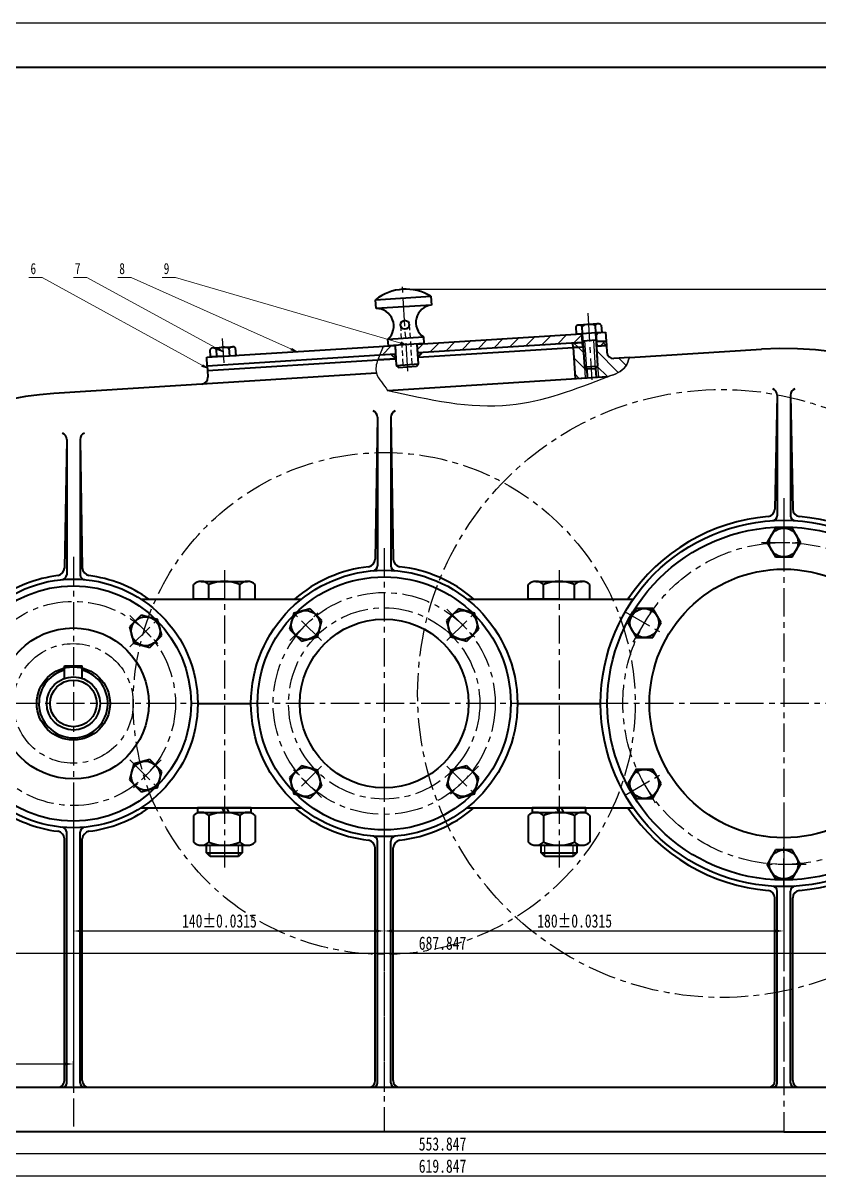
# Paper-space layout 'SW_Model_1' of a CAD drawing. Header units: millimetres. Extents: x -15 to 826, y 0 to 594.
# Drawn here: x 162.3 to 341.5, y 333.7 to 594 of the extents above; entities that cross this region are included whole.
import ezdxf

# ---------------------------------------------------------------- set-up
doc = ezdxf.new("R2010")
doc.units = ezdxf.units.MM
doc.linetypes.add('CENTER', pattern=[10.16, 6.35, -1.27, 1.27, -1.27])
doc.linetypes.add('HIDDEN', pattern=[1.905, 1.27, -0.635])
for name, color, linetype in [('中心线', 1, 'CENTER'), ('剖面线', 5, 'Continuous'), ('尺寸', 179, 'Continuous'), ('文字', 179, 'Continuous'), ('标注', 179, 'Continuous'), ('细实线', 179, 'Continuous'), ('虚线', 1, 'HIDDEN')]:
    doc.layers.add(name, color=color, linetype=linetype)
doc.layers.add('粗实线', color=179, linetype='Continuous', lineweight=35)
doc.styles.add('SLDTEXTSTYLE6', font='TXT', dxfattribs={"width": 0.75})
doc.dimstyles.new('SLDDIMSTYLE0', dxfattribs={"dimtxt": 3, "dimasz": 4.08, "dimexe": 0, "dimexo": 0.0625, "dimgap": 0.75, "dimtad": 2, "dimdec": 0, "dimlfac": 2, "dimrnd": 1e-09, "dimzin": 12, "dimdsep": 46, "dimtxsty": 'SLDTEXTSTYLE6', "dimblk1": 'NONE', "dimblk2": 'NONE', "dimsah": 1, "dimcen": 0.09, "dimadec": 0, "dimazin": 3, "dimtfac": 1, "dimtdec": 3, "dimtofl": 0, "dimtmove": 0, "dimatfit": 3, "dimldrblk": 'NONE', "dimfxl": 0, "dimfrac": 2, "dimtolj": 1, "dimtzin": 12, "dimarcsym": 0})
doc.dimstyles.new('SLDDIMSTYLE1', dxfattribs={"dimtxt": 3, "dimasz": 4.08, "dimexe": 0, "dimexo": 0.0625, "dimgap": 0.75, "dimtad": 2, "dimdec": 3, "dimlfac": 2, "dimrnd": 1e-09, "dimzin": 12, "dimdsep": 46, "dimtxsty": 'SLDTEXTSTYLE6', "dimblk1": 'NONE', "dimblk2": 'NONE', "dimsah": 1, "dimcen": 0.09, "dimadec": 0, "dimazin": 3, "dimtfac": 1, "dimtdec": 3, "dimtofl": 0, "dimtmove": 0, "dimatfit": 3, "dimldrblk": 'NONE', "dimfxl": 0, "dimfrac": 2, "dimtolj": 1, "dimtzin": 12, "dimarcsym": 0})

# ---------------------------------------------------------------- blocks, each defined once
blk = doc.blocks.new('_D_2')
at = {"layer": '尺寸'}
for p, q in [((120.11, 354.61), (120.11, 360.18)), ((171.7, 359.55), (121.98, 359.55)), ((173.57, 354.61), (173.57, 360.18))]:
    blk.add_line(p, q, dxfattribs=at)
for points in [[(121.98, 359.86), (121.98, 359.24), (120.11, 359.55)], [(171.7, 359.86), (171.7, 359.24), (173.57, 359.55)]]:
    blk.add_solid(points, dxfattribs=at)
at = {"layer": '尺寸', "insert": (139.63, 363.31), "char_height": 3, "attachment_point": 1, "style": 'SLDTEXTSTYLE6'}
blk.add_mtext('106.924', dxfattribs=at)
blk = doc.blocks.new('_None')
blk = doc.blocks.new('_D_3')
at = {"layer": '尺寸'}
for p, q in [((248.04, 534.04), (448.66, 534.04)), ((448.03, 532.17), (448.03, 346.18)), ((248.04, 344.3), (448.66, 344.3))]:
    blk.add_line(p, q, dxfattribs=at)
for points in [[(447.72, 532.17), (448.34, 532.17), (448.03, 534.04)], [(447.72, 346.18), (448.34, 346.18), (448.03, 344.3)]]:
    blk.add_solid(points, dxfattribs=at)
at = {"layer": '尺寸', "insert": (444.27, 435.84), "char_height": 3, "attachment_point": 1, "rotation": 90, "style": 'SLDTEXTSTYLE6'}
blk.add_mtext('379', dxfattribs=at)
blk = doc.blocks.new('_D_4')
at = {"layer": '尺寸'}
for p, q in [((173.57, 412.45), (173.57, 388.89)), ((243.57, 412.45), (243.57, 388.89)), ((175.45, 389.51), (241.7, 389.51))]:
    blk.add_line(p, q, dxfattribs=at)
for points in [[(175.45, 389.83), (175.45, 389.2), (173.57, 389.51)], [(241.7, 389.83), (241.7, 389.2), (243.57, 389.51)]]:
    blk.add_solid(points, dxfattribs=at)
at = {"layer": '尺寸', "insert": (198.05, 393.28), "char_height": 3, "attachment_point": 1, "style": 'SLDTEXTSTYLE6'}
blk.add_mtext('140±0.0315', dxfattribs=at)
blk = doc.blocks.new('_D_5')
at = {"layer": '尺寸'}
for p, q in [((243.57, 412.45), (243.57, 388.89)), ((333.57, 412.45), (333.57, 388.89)), ((245.45, 389.51), (331.7, 389.51))]:
    blk.add_line(p, q, dxfattribs=at)
for points in [[(245.45, 389.83), (245.45, 389.2), (243.57, 389.51)], [(331.7, 389.83), (331.7, 389.2), (333.57, 389.51)]]:
    blk.add_solid(points, dxfattribs=at)
at = {"layer": '尺寸', "insert": (278.05, 393.28), "char_height": 3, "attachment_point": 1, "style": 'SLDTEXTSTYLE6'}
blk.add_mtext('180±0.0315', dxfattribs=at)
blk = doc.blocks.new('_D_6')
at = {"layer": '尺寸'}
for p, q in [((120.11, 343.99), (120.11, 338.68)), ((397.03, 343.99), (397.03, 338.68)), ((395.16, 339.3), (121.98, 339.3))]:
    blk.add_line(p, q, dxfattribs=at)
for points in [[(121.98, 339.61), (121.98, 338.99), (120.11, 339.3)], [(395.16, 339.61), (395.16, 338.99), (397.03, 339.3)]]:
    blk.add_solid(points, dxfattribs=at)
at = {"layer": '尺寸', "insert": (251.36, 343.06), "char_height": 3, "attachment_point": 1, "style": 'SLDTEXTSTYLE6'}
blk.add_mtext('553.847', dxfattribs=at)
blk = doc.blocks.new('_D_7')
at = {"layer": '尺寸'}
for p, q in [((86.61, 440.45), (86.61, 383.89)), ((430.53, 440.45), (430.53, 383.89)), ((88.48, 384.51), (428.66, 384.51))]:
    blk.add_line(p, q, dxfattribs=at)
for points in [[(88.48, 384.83), (88.48, 384.2), (86.61, 384.51)], [(428.66, 384.83), (428.66, 384.2), (430.53, 384.51)]]:
    blk.add_solid(points, dxfattribs=at)
at = {"layer": '尺寸', "insert": (251.36, 388.28), "char_height": 3, "attachment_point": 1, "style": 'SLDTEXTSTYLE6'}
blk.add_mtext('687.847', dxfattribs=at)
blk = doc.blocks.new('_D_8')
at = {"layer": '尺寸'}
for p, q in [((103.61, 343.99), (103.61, 333.68)), ((413.53, 343.99), (413.53, 333.68)), ((411.66, 334.3), (105.48, 334.3))]:
    blk.add_line(p, q, dxfattribs=at)
for points in [[(105.48, 334.61), (105.48, 333.99), (103.61, 334.3)], [(411.66, 334.61), (411.66, 333.99), (413.53, 334.3)]]:
    blk.add_solid(points, dxfattribs=at)
at = {"layer": '尺寸', "insert": (251.36, 338.06), "char_height": 3, "attachment_point": 1, "style": 'SLDTEXTSTYLE6'}
blk.add_mtext('619.847', dxfattribs=at)

psp = doc.layouts.new('SW_Model_1')

# ---------------------------------------------------------------- hatches: boundary and pattern name
at = {"layer": '剖面线'}
h = psp.add_hatch(dxfattribs=at)
h.set_pattern_fill('ANSI31', color=256, scale=0.75, style=0)
h.paths.add_polyline_path([(251.13059, 519.72638), (251.00559, 521.72247), (288.03305, 524.04122), (288.15805, 522.04513)], flags=0)
h = psp.add_hatch(dxfattribs=at)
h.set_pattern_fill('ANSI31', color=256, scale=0.75, style=0)
h.paths.add_polyline_path([(291.4516, 522.25138), (291.3266, 524.24747), (293.4225, 524.37872), (293.5475, 522.38263)], flags=0)
h = psp.add_hatch(dxfattribs=at)
h.set_pattern_fill('ANSI31', color=256, scale=0.75, style=0)
h.paths.add_polyline_path([(243.43152, 521.24816), (246.01536, 521.40997), (246.14036, 519.41388), (242.55848, 519.18957)], flags=0)
h = psp.add_hatch(dxfattribs=at)
h.set_pattern_fill('ANSI37', color=256, scale=0.75, angle=90, style=0)
h.paths.add_polyline_path([(286.12466, 520.91583), (286.06216, 521.91388), (288.15805, 522.04513), (288.22055, 521.04708)], flags=0)
h = psp.add_hatch(dxfattribs=at)
h.set_pattern_fill('ANSI31', color=256, scale=0.75, angle=90, style=0)
h.paths.add_polyline_path([(286.56216, 513.92952), (286.12466, 520.91583), (288.37026, 521.05646), (288.65151, 516.56525), (289.18178, 516.09748), (289.30678, 514.10139)], flags=0)
h = psp.add_hatch(dxfattribs=at)
h.set_pattern_fill('ANSI31', color=256, scale=0.75, angle=90, style=0)
edge = h.paths.add_edge_path(flags=0)
edge.add_line((291.64565, 516.75275), (291.3644, 521.24396))
edge.add_line((291.3644, 521.24396), (293.61, 521.38458))
edge.add_line((293.61, 521.38458), (293.70375, 519.88751))
edge.add_arc((295.20081, 519.98126), 1.5, 183.5833217, 273.5833217)
edge.add_line((295.29456, 518.4842), (298.78772, 518.70295))
edge.add_spline(control_points=[(298.78772, 518.70295), (298.55563, 517.96478), (297.85934, 515.75026), (295.57223, 514.93906), (294.0475, 514.39827)], knot_values=[0, 0, 0, 0, 4.472135955, 13.416407865, 13.416407865, 13.416407865, 13.416407865], weights=[1, 1, 1, 1, 1], degree=3, periodic=0)
edge.add_line((294.0475, 514.39827), (291.30287, 514.22639))
edge.add_line((291.30287, 514.22639), (291.17787, 516.22248))
edge.add_line((291.17787, 516.22248), (291.64565, 516.75275))
h = psp.add_hatch(dxfattribs=at)
h.set_pattern_fill('ANSI37', color=256, scale=0.75, angle=90, style=0)
h.paths.add_polyline_path([(291.5141, 521.25333), (291.4516, 522.25138), (293.5475, 522.38263), (293.61, 521.38458)], flags=0)
h = psp.add_hatch(dxfattribs=at)
h.set_pattern_fill('ANSI37', color=256, scale=0.4, style=0)
h.paths.add_polyline_path([(246.20286, 518.41583), (246.14036, 519.41388), (245.14232, 519.35138)], flags=0)
h = psp.add_hatch(dxfattribs=at)
h.set_pattern_fill('ANSI37', color=256, scale=0.4, style=0)
h.paths.add_polyline_path([(251.19309, 518.72833), (251.13059, 519.72638), (252.12863, 519.78888)], flags=0)
at = {"layer": '标注'}
h = psp.add_hatch(dxfattribs=at)
h.set_pattern_fill('ANSI31', color=256, scale=0.5, style=0)
h.paths.add_polyline_path([(206.08137, 520.40146), (206.28079, 520.76731), (207.27862, 519.98614)], flags=0)
h = psp.add_hatch(dxfattribs=at)
h.set_pattern_fill('ANSI31', color=256, scale=0.5, style=0)
h.paths.add_polyline_path([(222.58309, 520.34089), (222.75363, 520.72105), (223.80886, 520.01934)], flags=0)
h = psp.add_hatch(dxfattribs=at)
h.set_pattern_fill('ANSI31', color=256, scale=0.5, style=0)
h.paths.add_polyline_path([(247.25216, 521.71642), (247.3689, 522.1164), (248.51047, 521.56622)], flags=0)
h = psp.add_hatch(dxfattribs=at)
h.set_pattern_fill('ANSI31', color=256, scale=0.5, style=0)
h.paths.add_polyline_path([(202.55916, 516.67882), (202.76007, 517.04385), (203.7547, 516.2586)], flags=0)

# ---------------------------------------------------------------- linework, layer by layer
at = {"layer": '中心线'}
for p, q in [((248.88547, 515.57795), (247.66672, 535.03982)), ((289.39858, 528.63554), (290.33608, 513.66487)), ((207.09112, 522.98027), (207.43487, 517.49102)), ((333.57058, 487.01275), (333.57058, 394.51275)), ((333.57058, 482.01275), (333.57058, 472.01275)), ((328.57058, 477.01275), (338.57058, 477.01275)), ((243.57058, 475.76275), (243.57058, 405.76275)), ((173.57058, 473.76275), (173.57058, 407.76275)), ((207.57058, 470.76275), (207.57058, 403.81275)), ((282.94558, 470.76275), (282.94558, 403.81275)), ((229.42845, 454.90489), (222.35738, 461.97595)), ((222.35738, 454.90489), (229.42845, 461.97595)), ((257.71272, 454.90489), (264.78379, 461.97595)), ((257.71272, 461.97595), (264.78379, 454.90489)), ((297.84704, 461.38775), (306.50729, 456.38775)), ((299.67716, 454.55762), (304.67716, 463.21788)), ((186.29851, 453.49067), (193.36957, 460.56174)), ((186.29851, 460.56174), (193.36957, 453.49067)), ((206.57058, 440.76275), (140.57058, 440.76275)), ((278.57058, 440.76275), (208.57058, 440.76275)), ((379.82058, 440.76275), (287.32058, 440.76275)), ((186.29851, 428.03483), (193.36957, 420.96376)), ((193.36957, 428.03483), (186.29851, 420.96376)), ((304.67716, 418.30762), (299.67716, 426.96788)), ((229.42845, 426.62061), (222.35738, 419.54955)), ((229.42845, 419.54955), (222.35738, 426.62061)), ((257.71272, 426.62061), (264.78379, 419.54955)), ((264.78379, 426.62061), (257.71272, 419.54955)), ((297.84704, 420.13775), (306.50729, 425.13775)), ((173.57058, 417.26275), (173.57058, 353.301)), ((243.57058, 417.26275), (243.57058, 353.301)), ((333.57058, 417.26275), (333.57058, 353.301)), ((173.57058, 412.76275), (173.57058, 344.301)), ((243.57058, 410.76275), (243.57058, 344.301)), ((333.57058, 399.51275), (333.57058, 409.51275)), ((338.57058, 404.51275), (328.57058, 404.51275)), ((333.57058, 399.51275), (333.57058, 344.301))]:
    psp.add_line(p, q, dxfattribs=at)
for centre, radius in [((319.57067, 443.00274), 68.46175), ((243.57058, 440.76275), 56.5185), ((333.57058, 440.76275), 36.25), ((173.57058, 440.76275), 23), ((243.57058, 440.76275), 25), ((243.57058, 440.76275), 21.5385), ((173.57058, 440.76275), 13.4815)]:
    psp.add_circle(centre, radius, dxfattribs=at)
at = {"layer": '剖面线'}
for p, q in [((251.00559, 521.72247), (288.03305, 524.04122)), ((288.03305, 524.04122), (288.15805, 522.04513)), ((291.3266, 524.24747), (293.4225, 524.37872)), ((291.4516, 522.25138), (291.3266, 524.24747)), ((293.4225, 524.37872), (293.5475, 522.38263)), ((242.55848, 519.18957), (243.43152, 521.24816)), ((243.43152, 521.24816), (246.01536, 521.40997)), ((246.01536, 521.40997), (246.14036, 519.41388)), ((251.13059, 519.72638), (251.00559, 521.72247)), ((288.15805, 522.04513), (251.13059, 519.72638)), ((286.06216, 521.91388), (288.15805, 522.04513)), ((286.12466, 520.91583), (286.06216, 521.91388)), ((286.12466, 520.91583), (288.37026, 521.05646)), ((288.22055, 521.04708), (286.12466, 520.91583)), ((286.56216, 513.92952), (286.12466, 520.91583)), ((288.15805, 522.04513), (288.22055, 521.04708)), ((288.37026, 521.05646), (288.65151, 516.56525)), ((291.3644, 521.24396), (293.61, 521.38458)), ((291.64565, 516.75275), (291.3644, 521.24396)), ((293.5475, 522.38263), (291.4516, 522.25138)), ((291.4516, 522.25138), (293.5475, 522.38263)), ((291.5141, 521.25333), (291.4516, 522.25138)), ((293.61, 521.38458), (291.5141, 521.25333)), ((293.5475, 522.38263), (293.61, 521.38458)), ((293.61, 521.38458), (293.70375, 519.88751)), ((246.14036, 519.41388), (242.55848, 519.18957)), ((246.14036, 519.41388), (245.14232, 519.35138)), ((245.14232, 519.35138), (246.20286, 518.41583)), ((246.20286, 518.41583), (246.14036, 519.41388)), ((251.13059, 519.72638), (252.12863, 519.78888)), ((251.19309, 518.72833), (251.13059, 519.72638)), ((252.12863, 519.78888), (251.19309, 518.72833)), ((295.29456, 518.4842), (298.78772, 518.70295)), ((288.65151, 516.56525), (289.18178, 516.09748)), ((289.18178, 516.09748), (289.30678, 514.10139)), ((291.17787, 516.22248), (291.64565, 516.75275)), ((291.30287, 514.22639), (291.17787, 516.22248)), ((289.30678, 514.10139), (286.56216, 513.92952)), ((294.0475, 514.39827), (291.30287, 514.22639))]:
    psp.add_line(p, q, dxfattribs=at)
psp.add_arc((295.20081, 519.98126), 1.5, 183.5833217, 273.5833217, dxfattribs=at)
psp.add_open_spline([(298.78772, 518.70295), (298.55563, 517.96478), (297.85934, 515.75026), (295.57223, 514.93906), (294.0475, 514.39827)], degree=3, knots=[0, 0, 0, 0, 4.472135955, 13.416407865, 13.416407865, 13.416407865, 13.416407865], dxfattribs=at)
at = {"layer": '文字'}
psp.add_line((826, 594), (-15, 594), dxfattribs=at)
at = {"layer": '标注', "linetype": 'Continuous', "lineweight": 18}
for p, q in [((166.57058, 536.7245), (163.57058, 536.7245)), ((202.65961, 516.86133), (166.57058, 536.7245)), ((176.57058, 536.7245), (173.57058, 536.7245)), ((206.18108, 520.58439), (176.57058, 536.7245)), ((186.57058, 536.7245), (183.57058, 536.7245)), ((222.66836, 520.53097), (186.57058, 536.7245)), ((196.57058, 536.7245), (193.57058, 536.7245)), ((247.31053, 521.91641), (196.57058, 536.7245))]:
    psp.add_line(p, q, dxfattribs=at)
at = {"layer": '标注'}
for p, q in [((206.08137, 520.40146), (206.28079, 520.76731)), ((206.28079, 520.76731), (207.27862, 519.98614)), ((222.58309, 520.34089), (222.75363, 520.72105)), ((222.75363, 520.72105), (223.80886, 520.01934)), ((247.25216, 521.71642), (247.3689, 522.1164)), ((248.51047, 521.56622), (247.25216, 521.71642)), ((247.3689, 522.1164), (248.51047, 521.56622)), ((207.27862, 519.98614), (206.08137, 520.40146)), ((223.80886, 520.01934), (222.58309, 520.34089)), ((202.55916, 516.67882), (202.76007, 517.04385)), ((203.7547, 516.2586), (202.55916, 516.67882)), ((202.76007, 517.04385), (203.7547, 516.2586))]:
    psp.add_line(p, q, dxfattribs=at)
at = {"layer": '粗实线'}
for p, q in [((816, 584), (10, 584)), ((241.6132, 531.7069), (254.08876, 532.48815)), ((241.7382, 529.71081), (241.6132, 531.7069)), ((254.08876, 532.48815), (254.21376, 530.49206)), ((254.21376, 530.49206), (241.7382, 529.71081)), ((291.74392, 526.27752), (287.36574, 526.00335)), ((291.07377, 525.88487), (291.1769, 524.23809)), ((292.45781, 525.97154), (292.56094, 524.32476)), ((244.42454, 522.81328), (252.4089, 523.31328)), ((251.00559, 521.72247), (288.03305, 524.04122)), ((252.4089, 523.31328), (252.50265, 521.81622)), ((286.6956, 525.61069), (286.79872, 523.96392)), ((292.56094, 524.32476), (286.79872, 523.96392)), ((288.03305, 524.04122), (288.15805, 522.04513)), ((288.07964, 525.69737), (288.18276, 524.05059)), ((288.18276, 524.05059), (288.65151, 516.56525)), ((291.1769, 524.23809), (291.64565, 516.75275)), ((291.3266, 524.24747), (293.4225, 524.37872)), ((291.4516, 522.25138), (291.3266, 524.24747)), ((293.4225, 524.37872), (293.5475, 522.38263)), ((203.59845, 518.75372), (246.01536, 521.40997)), ((205.05529, 520.84887), (209.37695, 521.1195)), ((208.78167, 519.0783), (208.67536, 520.77604)), ((210.22223, 519.16851), (210.11591, 520.86626)), ((243.43152, 521.24816), (246.01536, 521.40997)), ((244.51829, 521.31622), (244.42454, 522.81328)), ((252.50265, 521.81622), (244.51829, 521.31622)), ((246.01536, 521.40997), (246.14036, 519.41388)), ((246.01536, 521.40997), (246.14036, 519.41388)), ((246.01536, 521.40997), (246.29661, 516.91876)), ((251.13059, 519.72638), (251.00559, 521.72247)), ((251.28684, 517.23126), (251.00559, 521.72247)), ((288.15805, 522.04513), (251.13059, 519.72638)), ((251.19309, 518.72833), (286.12466, 520.91583)), ((286.06216, 521.91388), (288.15805, 522.04513)), ((286.12466, 520.91583), (286.06216, 521.91388)), ((286.12466, 520.91583), (288.37026, 521.05646)), ((288.22055, 521.04708), (286.12466, 520.91583)), ((286.12466, 520.91583), (286.56216, 513.92952)), ((288.15805, 522.04513), (288.30776, 522.0545)), ((288.15805, 522.04513), (288.22055, 521.04708)), ((288.28276, 522.45372), (291.2769, 522.64122)), ((288.37026, 521.05646), (288.65151, 516.56525)), ((291.4516, 522.25138), (291.3019, 522.242)), ((291.3644, 521.24396), (293.61, 521.38458)), ((291.3644, 521.24396), (291.64565, 516.75275)), ((293.5475, 522.38263), (291.4516, 522.25138)), ((291.4516, 522.25138), (293.5475, 522.38263)), ((291.5141, 521.25333), (291.4516, 522.25138)), ((293.61, 521.38458), (291.5141, 521.25333)), ((293.5475, 522.38263), (293.61, 521.38458)), ((293.61, 521.38458), (293.70375, 519.88751)), ((203.72345, 516.75763), (203.59845, 518.75372)), ((246.14036, 519.41388), (203.72345, 516.75763)), ((203.78595, 515.75958), (242.12196, 518.16028)), ((204.46001, 518.80767), (204.35369, 520.50541)), ((207.34112, 518.98809), (204.46001, 518.80767)), ((205.90057, 518.89788), (205.79425, 520.59562)), ((207.34112, 518.98809), (210.22223, 519.16851)), ((242.12196, 518.16028), (246.20286, 518.41583)), ((246.20286, 518.41583), (242.12196, 518.16028)), ((246.14036, 519.41388), (242.55848, 519.18957)), ((246.14036, 519.41388), (245.14232, 519.35138)), ((245.14232, 519.35138), (246.20286, 518.41583)), ((246.20286, 518.41583), (246.14036, 519.41388)), ((251.13059, 519.72638), (252.12863, 519.78888)), ((251.19309, 518.72833), (251.13059, 519.72638)), ((252.12863, 519.78888), (251.19309, 518.72833)), ((298.78772, 518.70295), (295.29456, 518.4842)), ((298.78772, 518.70295), (328.57297, 520.56817)), ((203.72345, 516.75763), (203.78595, 515.75958)), ((203.78595, 515.75958), (203.8797, 514.26251)), ((246.29661, 516.91876), (251.28684, 517.23126)), ((246.29661, 516.91876), (246.82688, 516.45099)), ((246.82688, 516.45099), (250.81906, 516.70099)), ((250.81906, 516.70099), (251.28684, 517.23126)), ((288.65151, 516.56525), (291.64565, 516.75275)), ((288.65151, 516.56525), (289.18178, 516.09748)), ((288.65151, 516.56525), (289.18178, 516.09748)), ((289.18178, 516.09748), (291.17787, 516.22248)), ((289.18178, 516.09748), (289.30678, 514.10139)), ((291.64565, 516.75275), (291.17787, 516.22248)), ((291.64565, 516.75275), (291.17787, 516.22248)), ((291.17787, 516.22248), (291.30287, 514.22639)), ((241.81043, 515.13489), (169.19797, 510.58772)), ((244.3504, 511.28611), (294.0475, 514.39827)), ((286.56216, 513.92952), (289.30678, 514.10139)), ((291.30287, 514.22639), (294.0475, 514.39827)), ((332.07058, 510.2245), (331.57058, 484.51275)), ((332.07058, 510.2245), (332.07058, 483.01275)), ((335.07058, 510.2245), (335.57058, 484.51275)), ((335.07058, 510.2245), (335.07058, 483.01275)), ((242.07058, 505.2245), (241.57058, 473.26275)), ((242.07058, 505.2245), (242.07058, 471.76275)), ((245.07058, 505.2245), (245.57058, 473.26275)), ((245.07058, 505.2245), (245.07058, 471.76275)), ((172.07058, 500.2245), (171.57058, 471.26275)), ((172.07058, 500.2245), (172.07058, 469.76275)), ((175.07058, 500.2245), (175.57058, 471.26275)), ((175.07058, 500.2245), (175.07058, 469.76275)), ((331.69419, 480.26275), (329.81781, 477.01275)), ((335.44697, 480.26275), (331.69419, 480.26275)), ((337.32336, 477.01275), (335.44697, 480.26275)), ((329.81781, 477.01275), (331.69419, 473.76275)), ((335.44697, 473.76275), (337.32336, 477.01275)), ((331.69419, 473.76275), (335.44697, 473.76275)), ((200.64238, 464.26275), (200.64238, 467.54531)), ((202.37443, 468.26275), (212.76674, 468.26275)), ((204.10648, 464.26275), (204.10648, 467.54531)), ((211.03468, 464.26275), (211.03468, 467.54531)), ((214.49879, 464.26275), (214.49879, 467.54531)), ((276.01738, 464.26275), (276.01738, 467.54531)), ((277.74943, 468.26275), (288.14174, 468.26275)), ((279.48148, 464.26275), (279.48148, 467.54531)), ((286.40968, 464.26275), (286.40968, 467.54531)), ((289.87379, 464.26275), (289.87379, 467.54531)), ((188.79392, 464.26275), (224.92253, 464.26275)), ((207.57058, 464.26275), (200.64238, 464.26275)), ((207.57058, 464.26275), (214.49879, 464.26275)), ((262.21864, 464.26275), (299.66907, 464.26275)), ((282.94558, 464.26275), (276.01738, 464.26275)), ((282.94558, 464.26275), (289.87379, 464.26275)), ((223.2393, 461.09403), (222.26801, 457.46913)), ((226.8642, 462.06532), (223.2393, 461.09403)), ((229.51782, 459.41171), (226.8642, 462.06532)), ((260.27696, 462.06532), (257.62335, 459.41171)), ((263.90187, 461.09403), (260.27696, 462.06532)), ((264.87316, 457.46913), (263.90187, 461.09403)), ((300.30077, 462.13775), (298.42439, 458.88775)), ((304.05355, 462.13775), (300.30077, 462.13775)), ((305.92994, 458.88775), (304.05355, 462.13775)), ((188.86275, 460.65111), (186.20914, 457.9975)), ((192.48765, 459.67982), (188.86275, 460.65111)), ((193.45894, 456.05492), (192.48765, 459.67982)), ((228.54653, 455.78681), (229.51782, 459.41171)), ((257.62335, 459.41171), (258.59464, 455.78681)), ((298.42439, 458.88775), (300.30077, 455.63775)), ((304.05355, 455.63775), (305.92994, 458.88775)), ((186.20914, 457.9975), (187.18043, 454.37259)), ((190.80533, 453.4013), (193.45894, 456.05492)), ((222.26801, 457.46913), (224.92162, 454.81552)), ((224.92162, 454.81552), (228.54653, 455.78681)), ((258.59464, 455.78681), (262.21954, 454.81552)), ((262.21954, 454.81552), (264.87316, 457.46913)), ((300.30077, 455.63775), (304.05355, 455.63775)), ((187.18043, 454.37259), (190.80533, 453.4013)), ((171.57058, 446.4196), (171.57058, 449.25024)), ((171.57058, 449.25024), (175.57058, 449.25024)), ((175.57058, 446.4196), (175.57058, 449.25024)), ((201.57058, 440.76275), (213.57058, 440.76275)), ((201.57058, 440.76275), (213.57058, 440.76275)), ((273.57058, 440.76275), (292.32058, 440.76275)), ((273.57058, 440.76275), (292.32058, 440.76275)), ((187.18043, 427.15291), (186.20914, 423.528)), ((190.80533, 428.1242), (187.18043, 427.15291)), ((193.45894, 425.47058), (190.80533, 428.1242)), ((192.48765, 421.84568), (193.45894, 425.47058)), ((224.92162, 426.70998), (222.26801, 424.05637)), ((228.54653, 425.73869), (224.92162, 426.70998)), ((229.51782, 422.11379), (228.54653, 425.73869)), ((258.59464, 425.73869), (257.62335, 422.11379)), ((262.21954, 426.70998), (258.59464, 425.73869)), ((264.87316, 424.05637), (262.21954, 426.70998)), ((300.30077, 425.88775), (298.42439, 422.63775)), ((304.05355, 425.88775), (300.30077, 425.88775)), ((305.92994, 422.63775), (304.05355, 425.88775)), ((186.20914, 423.528), (188.86275, 420.87439)), ((188.86275, 420.87439), (192.48765, 421.84568)), ((222.26801, 424.05637), (223.2393, 420.43147)), ((226.8642, 419.46018), (229.51782, 422.11379)), ((257.62335, 422.11379), (260.27696, 419.46018)), ((263.90187, 420.43147), (264.87316, 424.05637)), ((298.42439, 422.63775), (300.30077, 419.38775)), ((304.05355, 419.38775), (305.92994, 422.63775)), ((223.2393, 420.43147), (226.8642, 419.46018)), ((260.27696, 419.46018), (263.90187, 420.43147)), ((300.30077, 419.38775), (304.05355, 419.38775)), ((188.79392, 417.26275), (224.92253, 417.26275)), ((213.62058, 417.26275), (201.52058, 417.26275)), ((201.52058, 417.26275), (201.52058, 416.21275)), ((207.57058, 416.21275), (207.04558, 417.26275)), ((208.07058, 417.26275), (208.59558, 416.21275)), ((213.62058, 416.21275), (213.62058, 417.26275)), ((262.21864, 417.26275), (299.66907, 417.26275)), ((288.99558, 417.26275), (276.89558, 417.26275)), ((276.89558, 417.26275), (276.89558, 416.21275)), ((282.94558, 416.21275), (282.42058, 417.26275)), ((283.44558, 417.26275), (283.97058, 416.21275)), ((288.99558, 416.21275), (288.99558, 417.26275)), ((200.64238, 415.49531), (200.64238, 409.53019)), ((201.52058, 416.21275), (213.62058, 416.21275)), ((202.37443, 416.21275), (212.76674, 416.21275)), ((204.10648, 415.49531), (204.10648, 409.53019)), ((211.03468, 415.49531), (211.03468, 409.53019)), ((214.49879, 415.49531), (214.49879, 409.53019)), ((276.01738, 415.49531), (276.01738, 409.53019)), ((276.89558, 416.21275), (288.99558, 416.21275)), ((277.74943, 416.21275), (288.14174, 416.21275)), ((279.48148, 415.49531), (279.48148, 409.53019)), ((286.40968, 415.49531), (286.40968, 409.53019)), ((289.87379, 415.49531), (289.87379, 409.53019)), ((172.07058, 355.301), (172.07058, 411.76275)), ((175.07058, 355.301), (175.07058, 411.76275)), ((171.57058, 355.801), (171.57058, 410.26275)), ((175.57058, 355.801), (175.57058, 410.26275)), ((202.37443, 408.81275), (212.76674, 408.81275)), ((203.57058, 407.11275), (203.57058, 408.81275)), ((211.57058, 408.81275), (211.57058, 407.11275)), ((242.07058, 355.301), (242.07058, 409.76275)), ((245.07058, 355.301), (245.07058, 409.76275)), ((277.74943, 408.81275), (288.14174, 408.81275)), ((278.94558, 407.11275), (278.94558, 408.81275)), ((286.94558, 408.81275), (286.94558, 407.11275)), ((204.37058, 406.31275), (203.57058, 407.11275)), ((203.57058, 407.11275), (211.57058, 407.11275)), ((210.77058, 406.31275), (204.37058, 406.31275)), ((211.57058, 407.11275), (210.77058, 406.31275)), ((241.57058, 355.801), (241.57058, 408.26275)), ((245.57058, 355.801), (245.57058, 408.26275)), ((279.74558, 406.31275), (278.94558, 407.11275)), ((278.94558, 407.11275), (286.94558, 407.11275)), ((286.14558, 406.31275), (279.74558, 406.31275)), ((286.94558, 407.11275), (286.14558, 406.31275)), ((331.69419, 407.76275), (329.81781, 404.51275)), ((335.44697, 407.76275), (331.69419, 407.76275)), ((337.32336, 404.51275), (335.44697, 407.76275)), ((329.81781, 404.51275), (331.69419, 401.26275)), ((335.44697, 401.26275), (337.32336, 404.51275)), ((331.69419, 401.26275), (335.44697, 401.26275)), ((332.07058, 355.301), (332.07058, 398.51275)), ((335.07058, 355.301), (335.07058, 398.51275)), ((331.57058, 355.801), (331.57058, 397.01275)), ((335.57058, 355.801), (335.57058, 397.01275)), ((105.10883, 354.301), (333.57058, 354.301)), ((333.57058, 354.301), (382.38644, 354.301)), ((333.57058, 344.301), (103.60883, 344.301)), ((333.57058, 344.301), (378.88644, 344.301))]:
    psp.add_line(p, q, dxfattribs=at)
for centre, radius in [((248.22922, 526.05742), 1), ((333.57058, 440.76275), 41.25), ((333.57058, 440.76275), 39.75), ((333.57058, 477.01275), 3.25), ((173.57058, 440.76275), 28), ((243.57058, 440.76275), 30), ((243.57058, 440.76275), 28.5), ((333.57058, 440.76275), 30.25), ((173.57058, 440.76275), 26.5), ((225.89291, 458.44042), 3.25), ((261.24825, 458.44042), 3.25), ((302.17716, 458.88775), 3.25), ((189.83404, 457.02621), 3.25), ((243.57058, 440.76275), 19), ((173.57058, 440.76275), 17), ((173.57058, 440.76275), 8.25), ((173.57058, 440.76275), 6), ((173.57058, 440.76275), 5.25), ((189.83404, 424.49929), 3.25), ((225.89291, 423.08508), 3.25), ((261.24825, 423.08508), 3.25), ((302.17716, 422.63775), 3.25), ((333.57058, 404.51275), 3.25)]:
    psp.add_circle(centre, radius, dxfattribs=at)
for centre, radius, start, end in [((248.41672, 523.06328), 11, 58.9597862, 128.2068572), ((241.78155, 525.75581), 3.95523, 311.930379, 90.6280195), ((254.66415, 526.56255), 3.95523, 96.5386239, 235.2362644), ((287.4196, 525.14322), 0.86181, 40.0161457, 147.1504977), ((289.76666, 522.75777), 3.38929, 67.3152771, 119.8513663), ((291.79778, 525.41739), 0.86181, 40.0161457, 147.1504977), ((205.11908, 519.83024), 1.02062, 48.5833217, 138.5833217), ((207.44325, 517.3572), 3.63408, 70.1814827, 116.9851607), ((209.44074, 520.10087), 1.02062, 48.5833217, 138.5833217), ((333.57058, 440.76275), 79.96175, 4.3032837, 93.5833217), ((295.20081, 519.98126), 1.5, 183.5833217, 273.5833217), ((202.38263, 514.16876), 1.5, 273.5833217, 3.5833217), ((173.57058, 440.76275), 69.96175, 93.5833217, 175.0802047), ((330.57058, 510.2245), 1.5, 0, 70), ((336.57058, 510.2245), 1.5, 110, 180), ((240.57058, 505.2245), 1.5, 0, 70), ((246.57058, 505.2245), 1.5, 110, 180), ((170.57058, 500.2245), 1.5, 0, 70), ((176.57058, 500.2245), 1.5, 110, 180), ((329.82124, 484.60128), 1.75158, 278.184088, 357.103038), ((337.31993, 484.60128), 1.75158, 182.896962, 261.815912), ((333.57058, 440.76275), 42.25, 94.7518415, 146.2056949), ((330.9641, 483.03858), 1.10679, 275.5210696, 358.6629507), ((336.17707, 483.03858), 1.10679, 181.3370493, 264.4789304), ((333.57058, 440.76275), 42.25, 33.7943051, 85.2481585), ((169.60631, 471.47068), 1.97525, 283.5944052, 353.9573604), ((177.53486, 471.47068), 1.97525, 186.0426396, 256.4055948), ((243.57058, 440.76275), 31, 96.4827011, 130.7061343), ((239.65363, 473.44439), 1.92554, 282.5058356, 354.5870833), ((240.88175, 471.83433), 1.19099, 279.1230522, 356.5545398), ((246.25942, 471.83433), 1.19099, 183.4454602, 260.8769478), ((247.48754, 473.44439), 1.92554, 185.4129167, 257.4941644), ((243.57058, 440.76275), 31, 49.2938657, 83.5172989), ((173.57058, 440.76275), 29, 96.9319062, 125.8703643), ((170.85866, 469.84715), 1.21486, 280.0463053, 356.0161459), ((176.28251, 469.84715), 1.21486, 183.9838541, 259.9536947), ((173.57058, 440.76275), 29, 54.1296357, 83.0680938), ((202.37443, 465.81326), 2.44949, 45, 135), ((207.57058, 459.54095), 8.7218, 66.598161, 113.401839), ((212.76674, 465.81326), 2.44949, 45, 135), ((277.74943, 465.81326), 2.44949, 45, 135), ((282.94558, 459.54095), 8.7218, 66.598161, 113.401839), ((288.14174, 465.81326), 2.44949, 45, 135), ((173.57058, 440.76275), 7.75, 104.9552483, 75.0447517), ((173.57058, 440.76275), 29, 234.1296357, 263.0680938), ((173.57058, 440.76275), 29, 276.9319062, 305.8703643), ((243.57058, 440.76275), 31, 229.2938657, 263.5172989), ((243.57058, 440.76275), 31, 276.4827011, 310.7061343), ((333.57058, 440.76275), 42.25, 213.7943051, 265.2481585), ((333.57058, 440.76275), 42.25, 274.7518415, 326.2056949), ((202.37443, 413.76326), 2.44949, 45, 135), ((207.57058, 407.49095), 8.7218, 66.598161, 113.401839), ((212.76674, 413.76326), 2.44949, 45, 135), ((277.74943, 413.76326), 2.44949, 45, 135), ((282.94558, 407.49095), 8.7218, 66.598161, 113.401839), ((288.14174, 413.76326), 2.44949, 45, 135), ((169.60631, 410.05482), 1.97525, 6.0426396, 76.4055948), ((170.85866, 411.67835), 1.21486, 3.9838541, 79.9536947), ((176.28251, 411.67835), 1.21486, 100.0463053, 176.0161459), ((177.53486, 410.05482), 1.97525, 103.5944052, 173.9573604), ((202.37443, 411.26224), 2.44949, 225, 315), ((207.57058, 417.53455), 8.7218, 246.598161, 293.401839), ((212.76674, 411.26224), 2.44949, 225, 315), ((239.65363, 408.08111), 1.92554, 5.4129167, 77.4941644), ((240.88175, 409.69117), 1.19099, 3.4454602, 80.8769478), ((246.25942, 409.69117), 1.19099, 99.1230522, 176.5545398), ((247.48754, 408.08111), 1.92554, 102.5058356, 174.5870833), ((277.74943, 411.26224), 2.44949, 225, 315), ((282.94558, 417.53455), 8.7218, 246.598161, 293.401839), ((288.14174, 411.26224), 2.44949, 225, 315), ((329.82124, 396.92422), 1.75158, 2.896962, 81.815912), ((330.9641, 398.48692), 1.10679, 1.3370493, 84.4789304), ((336.17707, 398.48692), 1.10679, 95.5210696, 178.6629507), ((337.31993, 396.92422), 1.75158, 98.184088, 177.103038), ((170.07058, 355.801), 1.5, 270, 0), ((171.07058, 355.301), 1, 270, 0), ((176.07058, 355.301), 1, 180, 270), ((177.07058, 355.801), 1.5, 180, 270), ((240.07058, 355.801), 1.5, 270, 0), ((241.07058, 355.301), 1, 270, 0), ((246.07058, 355.301), 1, 180, 270), ((247.07058, 355.801), 1.5, 180, 270), ((330.07058, 355.801), 1.5, 270, 0), ((331.07058, 355.301), 1, 270, 0), ((336.07058, 355.301), 1, 180, 270), ((337.07058, 355.801), 1.5, 180, 270)]:
    psp.add_arc(centre, radius, start, end, dxfattribs=at)
at = {"layer": '细实线'}
for p, q in [((242.55848, 519.18957), (243.43152, 521.24816)), ((289.18178, 516.09748), (288.78178, 522.48497)), ((291.17787, 516.22248), (290.77787, 522.60997)), ((288.65151, 516.56525), (288.80776, 514.07014)), ((291.64565, 516.75275), (291.8019, 514.25764)), ((204.37058, 406.31275), (204.37058, 408.81275)), ((210.77058, 406.31275), (210.77058, 408.81275)), ((279.74558, 406.31275), (279.74558, 408.81275)), ((286.14558, 406.31275), (286.14558, 408.81275))]:
    psp.add_line(p, q, dxfattribs=at)
for points, knots in [([(242.55848, 519.18957), (242.40671, 518.85262), (241.84208, 517.59907), (241.37376, 515.27907), (242.97891, 513.14702), (243.88368, 511.91938), (244.3504, 511.28611)], [0, 0, 0, 0, 2.236067977, 8.318830508, 12.790966463, 17.555669339, 17.555669339, 17.555669339, 17.555669339]), ([(294.0475, 514.39827), (295.57223, 514.93906), (297.85934, 515.75026), (298.55563, 517.96478), (298.78772, 518.70295)], [0, 0, 0, 0, 8.94427191, 13.416407865, 13.416407865, 13.416407865, 13.416407865]), ([(244.3504, 511.28611), (253.6164, 509.19122), (270.57903, 505.35625), (286.72254, 511.57608), (294.0475, 514.39827)], [0, 0, 0, 0, 55.497277396, 101.594999683, 101.594999683, 101.594999683, 101.594999683])]:
    psp.add_open_spline(points, degree=3, knots=knots, dxfattribs=at)
at = {"layer": '虚线'}
for p, q in [((247.23118, 525.99492), (247.82493, 516.51349)), ((249.22727, 526.11992), (249.82102, 516.63849))]:
    psp.add_line(p, q, dxfattribs=at)

# ---------------------------------------------------------------- texts
at = {"layer": '文字', "char_height": 2.5, "attachment_point": 2, "style": 'SLDTEXTSTYLE6'}
for s, insert in [('6', (164.54541, 539.96453)), ('7', (174.54541, 539.96453)), ('8', (184.54541, 539.96453)), ('9', (194.54541, 539.96453))]:
    psp.add_mtext(s, dxfattribs=dict(at, insert=insert))

# ---------------------------------------------------------------- dimensions: what is measured, and where the dimension line sits
at = {"layer": '尺寸'}
for base, p1, p2, angle, dimstyle, picture, middle in [((446.21983, 534.04178), (247.72922, 344.301), (247.72922, 534.04178), 90, 'SLDDIMSTYLE0', '_D_3', (446.21983, 439.17139)), ((413.53233, 336.1135), (103.60883, 344.301), (413.53233, 344.301), 0, 'SLDDIMSTYLE1', '_D_8', (258.57058, 336.1135))]:
    dim = psp.add_linear_dim(base=base, p1=p1, p2=p2, angle=angle, dimstyle=dimstyle, dxfattribs=at)
    dim.commit()
    dim.dimension.update_dxf_attribs({"geometry": picture, "text_midpoint": middle, "dimtype": 160})
for base, p1, p2, picture, middle in [((86.60883, 386.32525), (430.53233, 440.76275), (86.60883, 440.76275), '_D_7', (258.57058, 386.32525)), ((173.5705833333, 361.3635), (120.1088333333, 354.301), (173.5705833333, 354.301), '_D_2', (146.8397083333, 361.3635)), ((397.03233, 341.1135), (120.10883, 344.301), (397.03233, 344.301), '_D_6', (258.57058, 341.1135))]:
    dim = psp.add_linear_dim(base=base, p1=p1, p2=p2, dimstyle='SLDDIMSTYLE1', dxfattribs=at)
    dim.commit()
    dim.dimension.update_dxf_attribs({"geometry": picture, "text_midpoint": middle, "dimtype": 160})
for base, p1, p2, picture, middle in [((173.57058, 391.32525), (243.57058, 412.76275), (173.57058, 412.76275), '_D_4', (208.57058, 391.32525)), ((243.57058, 391.32525), (333.57058, 412.76275), (243.57058, 412.76275), '_D_5', (288.57058, 391.32525))]:
    dim = psp.add_linear_dim(base=base, p1=p1, p2=p2, text='<>±0.0315±0.0315', dimstyle='SLDDIMSTYLE0', dxfattribs=at)
    dim.commit()
    dim.dimension.update_dxf_attribs({"geometry": picture, "text_midpoint": middle, "dimtype": 160})

doc.saveas('drawing.dxf')
